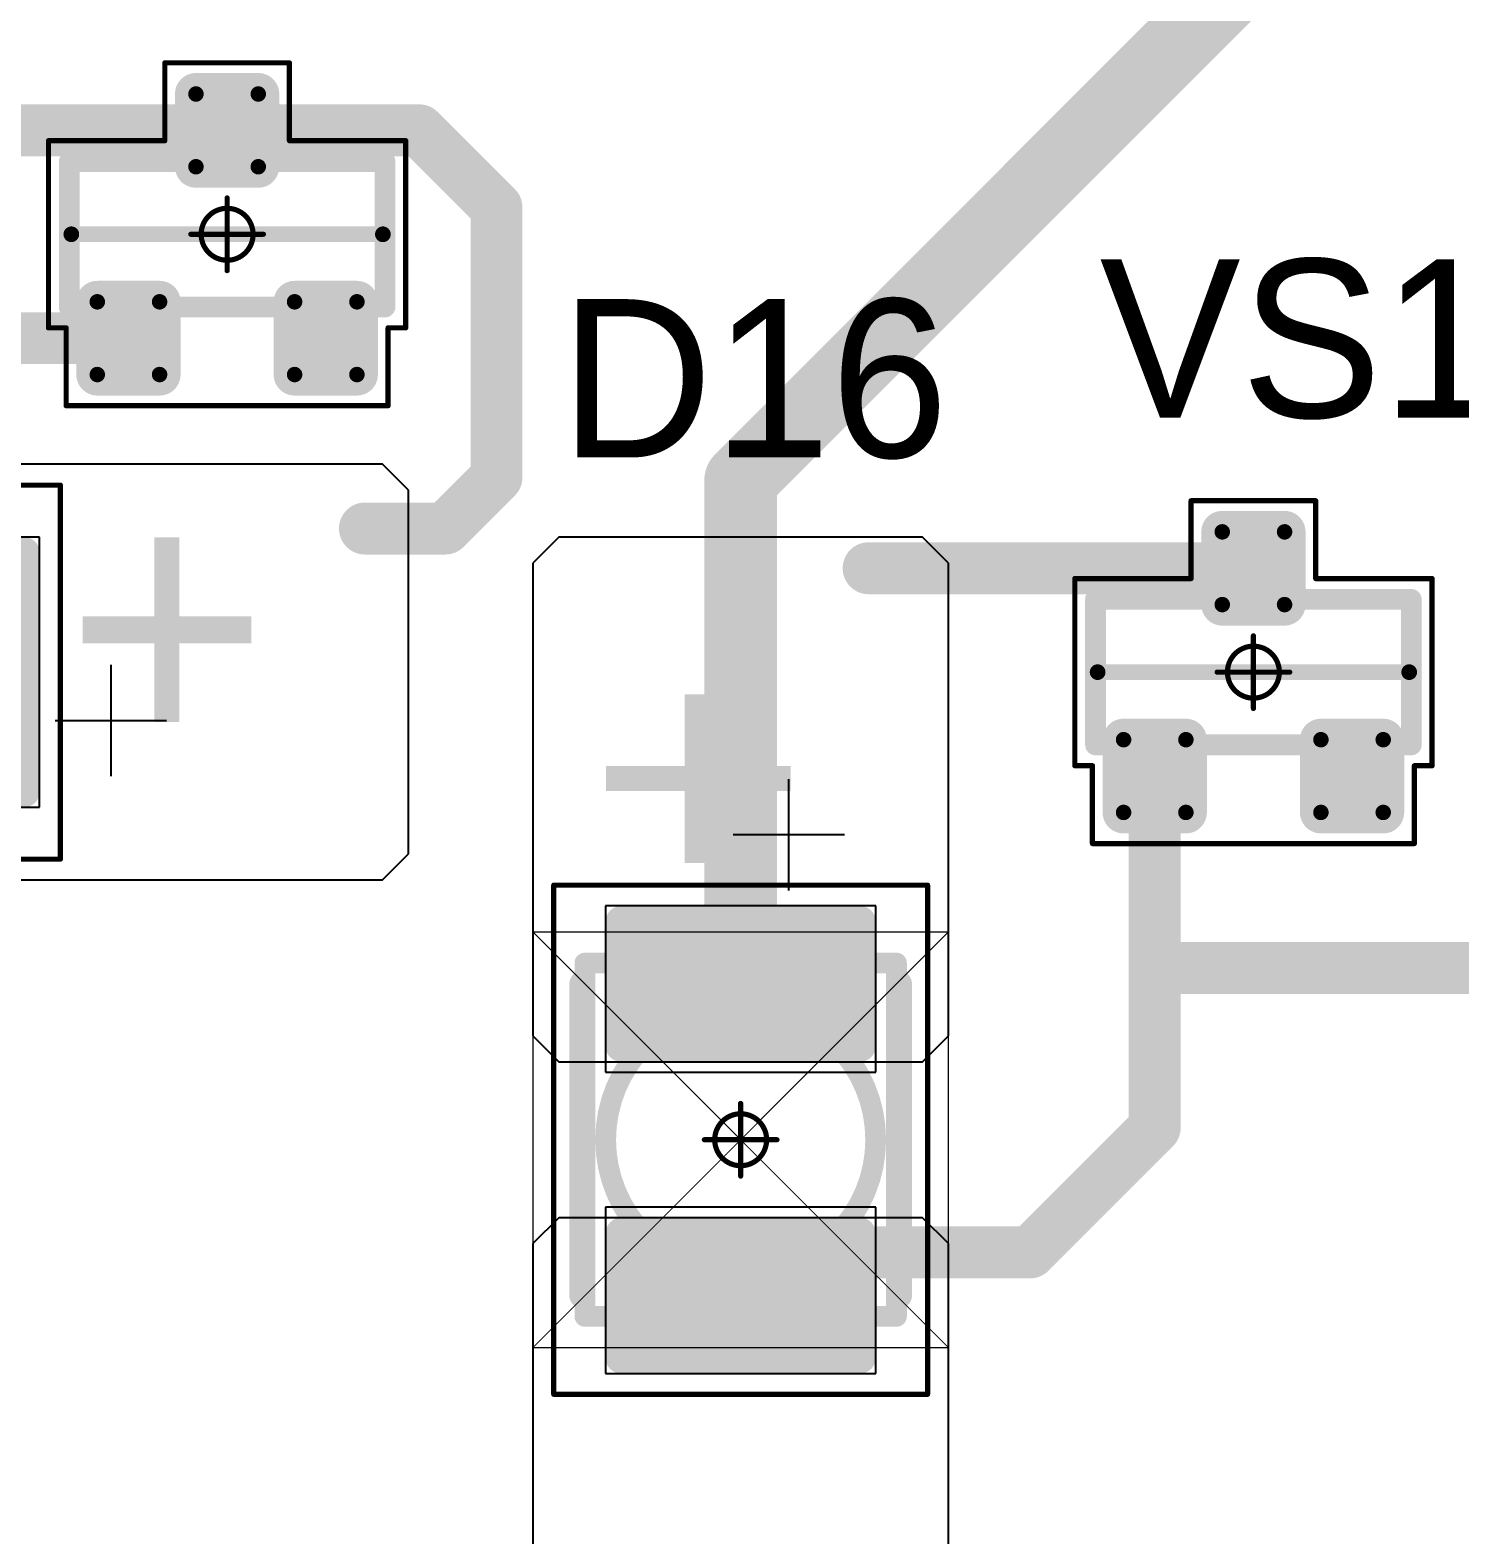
# Model space of a CAD drawing. Header units: millimetres. Extents: x 0 to 775, y 25 to 939.
# Drawn here: x 63.99 to 77.76, y 44.6 to 59.08 of the extents above; entities that cross this region are included whole.
import ezdxf

# ---------------------------------------------------------------- set-up
doc = ezdxf.new("R2010")
doc.units = ezdxf.units.MM
for name, color, linetype in [('Mechanical13', 56, 'Continuous'), ('Mechanical15', 56, 'Continuous'), ('Mechanical9', 56, 'Continuous'), ('TopLayer', 1, 'Continuous'), ('TopOverlay', 2, 'Continuous'), ('TopPaste', 8, 'Continuous'), ('TopSolder', 216, 'Continuous')]:
    doc.layers.add(name, color=color, linetype=linetype)

# ---------------------------------------------------------------- blocks, each defined once
blk = doc.blocks.new('SOT23_53')
at = {"layer": 'Mechanical13', "const_width": 0.2}
for points in [[(-0.7, 1.52), (0.7, 1.52)], [(-0.7, 1.52), (-0.7, -1.52)], [(0.7, 1.52), (0.7, -1.52)], [(-0.7, -1.52), (0.7, -1.52)]]:
    blk.add_lwpolyline(points, dxfattribs=at)
at = {"layer": 'Mechanical13', "const_width": 0.1}
for points in [[(-0.75, 1.52, 1), (-0.65, 1.52, 1)], [(-0.75, 1.52, 1), (-0.65, 1.52, 1)], [(0.65, 1.52, 1), (0.75, 1.52, 1)], [(0.65, 1.52, 1), (0.75, 1.52, 1)], [(-0.75, -1.52, 1), (-0.65, -1.52, 1)], [(-0.75, -1.52, 1), (-0.65, -1.52, 1)], [(0.65, -1.52, 1), (0.75, -1.52, 1)], [(0.65, -1.52, 1), (0.75, -1.52, 1)]]:
    blk.add_lwpolyline(points, format="xyb", close=True, dxfattribs=at)
at = {"layer": 'Mechanical15', "const_width": 0.05}
for points in [[(-0.9, 1.72), (-0.9, 1.55)], [(-0.9, 1.72), (0.9, 1.72)], [(0.9, 1.72), (0.9, 0.6)], [(-1.65, 1.55), (-1.65, -1.55)], [(-1.65, 1.55), (-0.9, 1.55)], [(0.9, 0.6), (1.65, 0.6)], [(1.65, 0.6), (1.65, -0.6)], [(0, 0.35), (0, -0.35)], [(-0.35, 0), (0.35, 0)], [(0.9, -0.6), (1.65, -0.6)], [(0.9, -0.6), (0.9, -1.72)], [(-1.65, -1.55), (-0.9, -1.55)], [(-0.9, -1.55), (-0.9, -1.72)], [(-0.9, -1.72), (0.9, -1.72)]]:
    blk.add_lwpolyline(points, dxfattribs=at)
at = {"layer": 'Mechanical15'}
for points, const_width in [([(-0.913, 1.72, 1), (-0.888, 1.72, 1)], 0.025), ([(-0.913, 1.72, 1), (-0.888, 1.72, 1)], 0.025), ([(0.888, 1.72, 1), (0.913, 1.72, 1)], 0.025), ([(0.888, 1.72, 1), (0.913, 1.72, 1)], 0.025), ([(-1.662, 1.55, 1), (-1.637, 1.55, 1)], 0.025), ([(-1.662, 1.55, 1), (-1.637, 1.55, 1)], 0.025), ([(-0.913, 1.55, 1), (-0.888, 1.55, 1)], 0.025), ([(-0.913, 1.55, 1), (-0.888, 1.55, 1)], 0.025), ([(0.888, 0.6, 1), (0.913, 0.6, 1)], 0.025), ([(0.888, 0.6, 1), (0.913, 0.6, 1)], 0.025), ([(1.637, 0.6, 1), (1.662, 0.6, 1)], 0.025), ([(1.637, 0.6, 1), (1.662, 0.6, 1)], 0.025), ([(-0.012, 0.35, 1), (0.012, 0.35, 1)], 0.025), ([(0.25, 0, 1), (-0.25, 0, 1)], 0.05), ([(-0.362, 0, 1), (-0.337, 0, 1)], 0.025), ([(-0.262, 0, 1), (-0.238, 0, 1)], 0.025), ([(0.238, 0, 1), (0.262, 0, 1)], 0.025), ([(0.337, 0, 1), (0.362, 0, 1)], 0.025), ([(-0.012, -0.35, 1), (0.012, -0.35, 1)], 0.025), ([(0.888, -0.6, 1), (0.913, -0.6, 1)], 0.025), ([(0.888, -0.6, 1), (0.913, -0.6, 1)], 0.025), ([(1.637, -0.6, 1), (1.662, -0.6, 1)], 0.025), ([(1.637, -0.6, 1), (1.662, -0.6, 1)], 0.025), ([(-1.662, -1.55, 1), (-1.637, -1.55, 1)], 0.025), ([(-1.662, -1.55, 1), (-1.637, -1.55, 1)], 0.025), ([(-0.913, -1.55, 1), (-0.888, -1.55, 1)], 0.025), ([(-0.913, -1.55, 1), (-0.888, -1.55, 1)], 0.025), ([(-0.913, -1.72, 1), (-0.888, -1.72, 1)], 0.025), ([(-0.913, -1.72, 1), (-0.888, -1.72, 1)], 0.025), ([(0.888, -1.72, 1), (0.913, -1.72, 1)], 0.025), ([(0.888, -1.72, 1), (0.913, -1.72, 1)], 0.025)]:
    blk.add_lwpolyline(points, format="xyb", close=True, dxfattribs=dict(at, const_width=const_width))
at = {"layer": 'TopLayer', "const_width": 0.1}
for points in [[(-1.4, 1.25, 1), (-1.3, 1.25, 1)], [(-0.7, 1.25, 1), (-0.6, 1.25, 1)], [(-1.4, 0.65, 1), (-1.3, 0.65, 1)], [(-0.7, 0.65, 1), (-0.6, 0.65, 1)], [(0.6, 0.3, 1), (0.7, 0.3, 1)], [(1.3, 0.3, 1), (1.4, 0.3, 1)], [(0.6, -0.3, 1), (0.7, -0.3, 1)], [(1.3, -0.3, 1), (1.4, -0.3, 1)], [(-1.4, -0.65, 1), (-1.3, -0.65, 1)], [(-0.7, -0.65, 1), (-0.6, -0.65, 1)], [(-1.4, -1.25, 1), (-1.3, -1.25, 1)], [(-0.7, -1.25, 1), (-0.6, -1.25, 1)]]:
    blk.add_lwpolyline(points, format="xyb", close=True, dxfattribs=at)
at = {"layer": 'TopLayer'}
for points in [[(-1.35, 1.35), (-1.35, 0.55), (-0.65, 1.35), (-0.65, 0.55)], [(-1.45, 1.25), (-1.45, 0.65), (-0.55, 1.25), (-0.55, 0.65)], [(0.55, 0.3), (0.55, -0.3), (1.45, 0.3), (1.45, -0.3)], [(0.65, 0.4), (0.65, -0.4), (1.35, 0.4), (1.35, -0.4)], [(-1.35, -0.55), (-1.35, -1.35), (-0.65, -0.55), (-0.65, -1.35)], [(-1.45, -0.65), (-1.45, -1.25), (-0.55, -0.65), (-0.55, -1.25)]]:
    blk.add_solid(points, dxfattribs=at)
at = {"layer": 'TopOverlay', "const_width": 0.15}
blk.add_lwpolyline([(0, 1.5), (0, -1.5)], dxfattribs=at)
at = {"layer": 'TopOverlay', "const_width": 0.075}
for points in [[(-0.038, 1.5, 1), (0.038, 1.5, 1)], [(-0.038, -1.5, 1), (0.038, -1.5, 1)]]:
    blk.add_lwpolyline(points, format="xyb", close=True, dxfattribs=at)
at = {"layer": 'TopPaste', "const_width": 0.075}
for points in [[(-1.387, 1.25, 1), (-1.313, 1.25, 1)], [(-0.687, 1.25, 1), (-0.613, 1.25, 1)], [(-1.387, 0.65, 1), (-1.313, 0.65, 1)], [(-0.687, 0.65, 1), (-0.613, 0.65, 1)], [(0.613, 0.3, 1), (0.687, 0.3, 1)], [(1.313, 0.3, 1), (1.387, 0.3, 1)], [(0.613, -0.3, 1), (0.687, -0.3, 1)], [(1.313, -0.3, 1), (1.387, -0.3, 1)], [(-1.387, -0.65, 1), (-1.313, -0.65, 1)], [(-0.687, -0.65, 1), (-0.613, -0.65, 1)], [(-1.387, -1.25, 1), (-1.313, -1.25, 1)], [(-0.687, -1.25, 1), (-0.613, -1.25, 1)]]:
    blk.add_lwpolyline(points, format="xyb", close=True, dxfattribs=at)
at = {"layer": 'TopPaste'}
for points in [[(-1.35, 1.325), (-1.35, 0.575), (-0.65, 1.325), (-0.65, 0.575)], [(-1.425, 1.25), (-1.425, 0.65), (-0.575, 1.25), (-0.575, 0.65)], [(0.575, 0.3), (0.575, -0.3), (1.425, 0.3), (1.425, -0.3)], [(0.65, 0.375), (0.65, -0.375), (1.35, 0.375), (1.35, -0.375)], [(-1.35, -0.575), (-1.35, -1.325), (-0.65, -0.575), (-0.65, -1.325)], [(-1.425, -0.65), (-1.425, -1.25), (-0.575, -0.65), (-0.575, -1.25)]]:
    blk.add_solid(points, dxfattribs=at)
at = {"layer": 'TopSolder', "const_width": 0.202}
for points in [[(-1.451, 1.25, 1), (-1.249, 1.25, 1)], [(-0.751, 1.25, 1), (-0.549, 1.25, 1)], [(-1.451, 0.65, 1), (-1.249, 0.65, 1)], [(-0.751, 0.65, 1), (-0.549, 0.65, 1)], [(0.549, 0.3, 1), (0.751, 0.3, 1)], [(1.249, 0.3, 1), (1.451, 0.3, 1)], [(0.549, -0.3, 1), (0.751, -0.3, 1)], [(1.249, -0.3, 1), (1.451, -0.3, 1)], [(-1.451, -0.65, 1), (-1.249, -0.65, 1)], [(-0.751, -0.65, 1), (-0.549, -0.65, 1)], [(-1.451, -1.25, 1), (-1.249, -1.25, 1)], [(-0.751, -1.25, 1), (-0.549, -1.25, 1)]]:
    blk.add_lwpolyline(points, format="xyb", close=True, dxfattribs=at)
at = {"layer": 'TopSolder'}
for points in [[(-1.35, 1.452), (-1.35, 0.448), (-0.65, 1.452), (-0.65, 0.448)], [(-1.552, 1.25), (-1.552, 0.65), (-0.448, 1.25), (-0.448, 0.65)], [(0.65, 0.502), (0.65, -0.502), (1.35, 0.502), (1.35, -0.502)], [(0.448, 0.3), (0.448, -0.3), (1.552, 0.3), (1.552, -0.3)], [(-1.35, -0.448), (-1.35, -1.452), (-0.65, -0.448), (-0.65, -1.452)], [(-1.552, -0.65), (-1.552, -1.25), (-0.448, -0.65), (-0.448, -1.25)]]:
    blk.add_solid(points, dxfattribs=at)
blk = doc.blocks.new('SOT23_54')
at = {"layer": 'Mechanical13', "const_width": 0.2}
for points in [[(-0.7, 1.52), (0.7, 1.52)], [(-0.7, 1.52), (-0.7, -1.52)], [(0.7, 1.52), (0.7, -1.52)], [(-0.7, -1.52), (0.7, -1.52)]]:
    blk.add_lwpolyline(points, dxfattribs=at)
at = {"layer": 'Mechanical13', "const_width": 0.1}
for points in [[(-0.75, 1.52, 1), (-0.65, 1.52, 1)], [(-0.75, 1.52, 1), (-0.65, 1.52, 1)], [(0.65, 1.52, 1), (0.75, 1.52, 1)], [(0.65, 1.52, 1), (0.75, 1.52, 1)], [(-0.75, -1.52, 1), (-0.65, -1.52, 1)], [(-0.75, -1.52, 1), (-0.65, -1.52, 1)], [(0.65, -1.52, 1), (0.75, -1.52, 1)], [(0.65, -1.52, 1), (0.75, -1.52, 1)]]:
    blk.add_lwpolyline(points, format="xyb", close=True, dxfattribs=at)
at = {"layer": 'Mechanical15', "const_width": 0.05}
for points in [[(-0.9, 1.72), (-0.9, 1.55)], [(-0.9, 1.72), (0.9, 1.72)], [(0.9, 1.72), (0.9, 0.6)], [(-1.65, 1.55), (-1.65, -1.55)], [(-1.65, 1.55), (-0.9, 1.55)], [(0.9, 0.6), (1.65, 0.6)], [(1.65, 0.6), (1.65, -0.6)], [(0, 0.35), (0, -0.35)], [(-0.35, 0), (0.35, 0)], [(0.9, -0.6), (1.65, -0.6)], [(0.9, -0.6), (0.9, -1.72)], [(-1.65, -1.55), (-0.9, -1.55)], [(-0.9, -1.55), (-0.9, -1.72)], [(-0.9, -1.72), (0.9, -1.72)]]:
    blk.add_lwpolyline(points, dxfattribs=at)
at = {"layer": 'Mechanical15'}
for points, const_width in [([(-0.913, 1.72, 1), (-0.888, 1.72, 1)], 0.025), ([(-0.913, 1.72, 1), (-0.888, 1.72, 1)], 0.025), ([(0.888, 1.72, 1), (0.913, 1.72, 1)], 0.025), ([(0.888, 1.72, 1), (0.913, 1.72, 1)], 0.025), ([(-1.662, 1.55, 1), (-1.637, 1.55, 1)], 0.025), ([(-1.662, 1.55, 1), (-1.637, 1.55, 1)], 0.025), ([(-0.913, 1.55, 1), (-0.888, 1.55, 1)], 0.025), ([(-0.913, 1.55, 1), (-0.888, 1.55, 1)], 0.025), ([(0.888, 0.6, 1), (0.913, 0.6, 1)], 0.025), ([(0.888, 0.6, 1), (0.913, 0.6, 1)], 0.025), ([(1.637, 0.6, 1), (1.662, 0.6, 1)], 0.025), ([(1.637, 0.6, 1), (1.662, 0.6, 1)], 0.025), ([(-0.012, 0.35, 1), (0.012, 0.35, 1)], 0.025), ([(0.25, 0, 1), (-0.25, 0, 1)], 0.05), ([(-0.362, 0, 1), (-0.337, 0, 1)], 0.025), ([(-0.262, 0, 1), (-0.238, 0, 1)], 0.025), ([(0.238, 0, 1), (0.262, 0, 1)], 0.025), ([(0.337, 0, 1), (0.362, 0, 1)], 0.025), ([(-0.012, -0.35, 1), (0.012, -0.35, 1)], 0.025), ([(0.888, -0.6, 1), (0.913, -0.6, 1)], 0.025), ([(0.888, -0.6, 1), (0.913, -0.6, 1)], 0.025), ([(1.637, -0.6, 1), (1.662, -0.6, 1)], 0.025), ([(1.637, -0.6, 1), (1.662, -0.6, 1)], 0.025), ([(-1.662, -1.55, 1), (-1.637, -1.55, 1)], 0.025), ([(-1.662, -1.55, 1), (-1.637, -1.55, 1)], 0.025), ([(-0.913, -1.55, 1), (-0.888, -1.55, 1)], 0.025), ([(-0.913, -1.55, 1), (-0.888, -1.55, 1)], 0.025), ([(-0.913, -1.72, 1), (-0.888, -1.72, 1)], 0.025), ([(-0.913, -1.72, 1), (-0.888, -1.72, 1)], 0.025), ([(0.888, -1.72, 1), (0.913, -1.72, 1)], 0.025), ([(0.888, -1.72, 1), (0.913, -1.72, 1)], 0.025)]:
    blk.add_lwpolyline(points, format="xyb", close=True, dxfattribs=dict(at, const_width=const_width))
at = {"layer": 'TopLayer', "const_width": 0.1}
for points in [[(-1.4, 1.25, 1), (-1.3, 1.25, 1)], [(-0.7, 1.25, 1), (-0.6, 1.25, 1)], [(-1.4, 0.65, 1), (-1.3, 0.65, 1)], [(-0.7, 0.65, 1), (-0.6, 0.65, 1)], [(0.6, 0.3, 1), (0.7, 0.3, 1)], [(1.3, 0.3, 1), (1.4, 0.3, 1)], [(0.6, -0.3, 1), (0.7, -0.3, 1)], [(1.3, -0.3, 1), (1.4, -0.3, 1)], [(-1.4, -0.65, 1), (-1.3, -0.65, 1)], [(-0.7, -0.65, 1), (-0.6, -0.65, 1)], [(-1.4, -1.25, 1), (-1.3, -1.25, 1)], [(-0.7, -1.25, 1), (-0.6, -1.25, 1)]]:
    blk.add_lwpolyline(points, format="xyb", close=True, dxfattribs=at)
at = {"layer": 'TopLayer'}
for points in [[(-1.35, 1.35), (-1.35, 0.55), (-0.65, 1.35), (-0.65, 0.55)], [(-1.45, 1.25), (-1.45, 0.65), (-0.55, 1.25), (-0.55, 0.65)], [(0.55, 0.3), (0.55, -0.3), (1.45, 0.3), (1.45, -0.3)], [(0.65, 0.4), (0.65, -0.4), (1.35, 0.4), (1.35, -0.4)], [(-1.35, -0.55), (-1.35, -1.35), (-0.65, -0.55), (-0.65, -1.35)], [(-1.45, -0.65), (-1.45, -1.25), (-0.55, -0.65), (-0.55, -1.25)]]:
    blk.add_solid(points, dxfattribs=at)
at = {"layer": 'TopOverlay', "const_width": 0.15}
blk.add_lwpolyline([(0, 1.5), (0, -1.5)], dxfattribs=at)
at = {"layer": 'TopOverlay', "const_width": 0.075}
for points in [[(-0.038, 1.5, 1), (0.038, 1.5, 1)], [(-0.038, -1.5, 1), (0.038, -1.5, 1)]]:
    blk.add_lwpolyline(points, format="xyb", close=True, dxfattribs=at)
at = {"layer": 'TopPaste', "const_width": 0.075}
for points in [[(-1.387, 1.25, 1), (-1.313, 1.25, 1)], [(-0.687, 1.25, 1), (-0.613, 1.25, 1)], [(-1.387, 0.65, 1), (-1.313, 0.65, 1)], [(-0.687, 0.65, 1), (-0.613, 0.65, 1)], [(0.613, 0.3, 1), (0.687, 0.3, 1)], [(1.313, 0.3, 1), (1.387, 0.3, 1)], [(0.613, -0.3, 1), (0.687, -0.3, 1)], [(1.313, -0.3, 1), (1.387, -0.3, 1)], [(-1.387, -0.65, 1), (-1.313, -0.65, 1)], [(-0.687, -0.65, 1), (-0.613, -0.65, 1)], [(-1.387, -1.25, 1), (-1.313, -1.25, 1)], [(-0.687, -1.25, 1), (-0.613, -1.25, 1)]]:
    blk.add_lwpolyline(points, format="xyb", close=True, dxfattribs=at)
at = {"layer": 'TopPaste'}
for points in [[(-1.35, 1.325), (-1.35, 0.575), (-0.65, 1.325), (-0.65, 0.575)], [(-1.425, 1.25), (-1.425, 0.65), (-0.575, 1.25), (-0.575, 0.65)], [(0.575, 0.3), (0.575, -0.3), (1.425, 0.3), (1.425, -0.3)], [(0.65, 0.375), (0.65, -0.375), (1.35, 0.375), (1.35, -0.375)], [(-1.35, -0.575), (-1.35, -1.325), (-0.65, -0.575), (-0.65, -1.325)], [(-1.425, -0.65), (-1.425, -1.25), (-0.575, -0.65), (-0.575, -1.25)]]:
    blk.add_solid(points, dxfattribs=at)
at = {"layer": 'TopSolder', "const_width": 0.202}
for points in [[(-1.451, 1.25, 1), (-1.249, 1.25, 1)], [(-0.751, 1.25, 1), (-0.549, 1.25, 1)], [(-1.451, 0.65, 1), (-1.249, 0.65, 1)], [(-0.751, 0.65, 1), (-0.549, 0.65, 1)], [(0.549, 0.3, 1), (0.751, 0.3, 1)], [(1.249, 0.3, 1), (1.451, 0.3, 1)], [(0.549, -0.3, 1), (0.751, -0.3, 1)], [(1.249, -0.3, 1), (1.451, -0.3, 1)], [(-1.451, -0.65, 1), (-1.249, -0.65, 1)], [(-0.751, -0.65, 1), (-0.549, -0.65, 1)], [(-1.451, -1.25, 1), (-1.249, -1.25, 1)], [(-0.751, -1.25, 1), (-0.549, -1.25, 1)]]:
    blk.add_lwpolyline(points, format="xyb", close=True, dxfattribs=at)
at = {"layer": 'TopSolder'}
for points in [[(-1.35, 1.452), (-1.35, 0.448), (-0.65, 1.452), (-0.65, 0.448)], [(-1.552, 1.25), (-1.552, 0.65), (-0.448, 1.25), (-0.448, 0.65)], [(0.65, 0.502), (0.65, -0.502), (1.35, 0.502), (1.35, -0.502)], [(0.448, 0.3), (0.448, -0.3), (1.552, 0.3), (1.552, -0.3)], [(-1.35, -0.448), (-1.35, -1.452), (-0.65, -0.448), (-0.65, -1.452)], [(-1.552, -0.65), (-1.552, -1.25), (-0.448, -0.65), (-0.448, -1.25)]]:
    blk.add_solid(points, dxfattribs=at)
blk = doc.blocks.new('T66G_146')
at = {"layer": 'Mechanical13'}
for p, q in [((2.936, 0.071), (2.936, -1)), ((2.4, -0.464), (3.471, -0.464))]:
    blk.add_line(p, q, dxfattribs=at)
at = {"layer": 'Mechanical13', "const_width": 0.2}
for points in [[(-1.7, 1.5), (-1.7, -1.5)], [(-1.7, 1.5), (1.7, 1.5)], [(1.7, 1.5), (1.7, -1.5)], [(-1.7, -1.5), (1.7, -1.5)]]:
    blk.add_lwpolyline(points, dxfattribs=at)
at = {"layer": 'Mechanical13'}
for points, const_width in [([(-1.75, 1.5, 1), (-1.65, 1.5, 1)], 0.1), ([(-1.75, 1.5, 1), (-1.65, 1.5, 1)], 0.1), ([(1.65, 1.5, 1), (1.75, 1.5, 1)], 0.1), ([(1.65, 1.5, 1), (1.75, 1.5, 1)], 0.1), ([(1.3, 0, 1), (-1.3, 0, 1)], 0.2), ([(-1.35, 0, 1), (-1.25, 0, 1)], 0.1), ([(1.25, 0, 1), (1.35, 0, 1)], 0.1), ([(-1.75, -1.5, 1), (-1.65, -1.5, 1)], 0.1), ([(-1.75, -1.5, 1), (-1.65, -1.5, 1)], 0.1), ([(1.65, -1.5, 1), (1.75, -1.5, 1)], 0.1), ([(1.65, -1.5, 1), (1.75, -1.5, 1)], 0.1)]:
    blk.add_lwpolyline(points, format="xyb", close=True, dxfattribs=dict(at, const_width=const_width))
at = {"layer": 'Mechanical15', "const_width": 0.05}
for points in [[(-2.45, 1.8), (2.45, 1.8)], [(-2.45, 1.8), (-2.45, -1.8)], [(2.45, 1.8), (2.45, -1.8)], [(0, 0.35), (0, -0.35)], [(-0.35, 0), (0.35, 0)], [(-2.45, -1.8), (2.45, -1.8)]]:
    blk.add_lwpolyline(points, dxfattribs=at)
at = {"layer": 'Mechanical15'}
for points, const_width in [([(-2.462, 1.8, 1), (-2.438, 1.8, 1)], 0.025), ([(-2.462, 1.8, 1), (-2.438, 1.8, 1)], 0.025), ([(2.438, 1.8, 1), (2.462, 1.8, 1)], 0.025), ([(2.438, 1.8, 1), (2.462, 1.8, 1)], 0.025), ([(-0.012, 0.35, 1), (0.012, 0.35, 1)], 0.025), ([(0.25, 0, 1), (-0.25, 0, 1)], 0.05), ([(-0.362, 0, 1), (-0.337, 0, 1)], 0.025), ([(-0.262, 0, 1), (-0.238, 0, 1)], 0.025), ([(0.238, 0, 1), (0.262, 0, 1)], 0.025), ([(0.337, 0, 1), (0.362, 0, 1)], 0.025), ([(-0.012, -0.35, 1), (0.012, -0.35, 1)], 0.025), ([(-2.462, -1.8, 1), (-2.438, -1.8, 1)], 0.025), ([(-2.462, -1.8, 1), (-2.438, -1.8, 1)], 0.025), ([(2.438, -1.8, 1), (2.462, -1.8, 1)], 0.025), ([(2.438, -1.8, 1), (2.462, -1.8, 1)], 0.025)]:
    blk.add_lwpolyline(points, format="xyb", close=True, dxfattribs=dict(at, const_width=const_width))
at = {"layer": 'TopLayer'}
for p, q in [((-5.55, 2), (-5.8, 1.75)), ((-1, 2), (-5.55, 2)), ((-0.75, 1.75), (-1, 2)), ((1, 2), (0.75, 1.75)), ((5.55, 2), (1, 2)), ((5.8, 1.75), (5.55, 2)), ((-5.8, 1.75), (-5.8, -1.75)), ((-0.75, -1.75), (-0.75, 1.75)), ((0.75, 1.75), (0.75, -1.75)), ((5.8, -1.75), (5.8, 1.75)), ((-5.8, -1.75), (-5.55, -2)), ((-1, -2), (-0.75, -1.75)), ((0.75, -1.75), (1, -2)), ((5.55, -2), (5.8, -1.75)), ((-5.55, -2), (-1, -2)), ((1, -2), (5.55, -2))]:
    blk.add_line(p, q, dxfattribs=at)
at = {"layer": 'TopLayer', "const_width": 0.15}
for points in [[(-2.175, 1.15, 1), (-2.025, 1.15, 1)], [(-0.975, 1.15, 1), (-0.825, 1.15, 1)], [(0.825, 1.15, 1), (0.975, 1.15, 1)], [(2.025, 1.15, 1), (2.175, 1.15, 1)], [(-2.175, -1.15, 1), (-2.025, -1.15, 1)], [(-0.975, -1.15, 1), (-0.825, -1.15, 1)], [(0.825, -1.15, 1), (0.975, -1.15, 1)], [(2.025, -1.15, 1), (2.175, -1.15, 1)]]:
    blk.add_lwpolyline(points, format="xyb", close=True, dxfattribs=at)
at = {"layer": 'TopLayer'}
for points in [[(-0.9, 1.3), (-2.1, 1.3), (-0.9, -1.3), (-2.1, -1.3)], [(2.1, 1.3), (0.9, 1.3), (2.1, -1.3), (0.9, -1.3)], [(-0.75, 1.15), (-2.25, 1.15), (-0.75, -1.15), (-2.25, -1.15)], [(2.25, 1.15), (0.75, 1.15), (2.25, -1.15), (0.75, -1.15)]]:
    blk.add_solid(points, dxfattribs=at)
at = {"layer": 'TopOverlay', "const_width": 0.25}
for points in [[(-1.5, 1.525), (1.5, 1.525)], [(-1.5, -1.525), (1.5, -1.525)]]:
    blk.add_lwpolyline(points, dxfattribs=at)
at = {"layer": 'TopOverlay', "const_width": 0.125}
for points in [[(-1.562, 1.525, 1), (-1.438, 1.525, 1)], [(1.438, 1.525, 1), (1.562, 1.525, 1)], [(-1.562, -1.525, 1), (-1.438, -1.525, 1)], [(1.438, -1.525, 1), (1.562, -1.525, 1)]]:
    blk.add_lwpolyline(points, format="xyb", close=True, dxfattribs=at)
at = {"layer": 'TopPaste', "const_width": 0.125}
for points in [[(-2.163, 1.15, 1), (-2.038, 1.15, 1)], [(-0.963, 1.15, 1), (-0.838, 1.15, 1)], [(0.838, 1.15, 1), (0.963, 1.15, 1)], [(2.038, 1.15, 1), (2.163, 1.15, 1)], [(-2.163, -1.15, 1), (-2.038, -1.15, 1)], [(-0.963, -1.15, 1), (-0.838, -1.15, 1)], [(0.838, -1.15, 1), (0.963, -1.15, 1)], [(2.038, -1.15, 1), (2.163, -1.15, 1)]]:
    blk.add_lwpolyline(points, format="xyb", close=True, dxfattribs=at)
at = {"layer": 'TopPaste'}
for points in [[(-0.9, 1.275), (-2.1, 1.275), (-0.9, -1.275), (-2.1, -1.275)], [(2.1, 1.275), (0.9, 1.275), (2.1, -1.275), (0.9, -1.275)], [(-0.775, 1.15), (-2.225, 1.15), (-0.775, -1.15), (-2.225, -1.15)], [(2.225, 1.15), (0.775, 1.15), (2.225, -1.15), (0.775, -1.15)]]:
    blk.add_solid(points, dxfattribs=at)
at = {"layer": 'TopSolder'}
for p, q in [((-2.25, 1.3), (-2.25, -1.3)), ((-0.65, 1.3), (-2.25, 1.3)), ((-0.65, -1.3), (-0.65, 1.3)), ((0.65, 1.3), (0.65, -1.3)), ((2.25, 1.3), (0.65, 1.3)), ((2.25, -1.3), (2.25, 1.3)), ((-2.25, -1.3), (-0.65, -1.3)), ((0.65, -1.3), (2.25, -1.3))]:
    blk.add_line(p, q, dxfattribs=at)
at = {"layer": 'TopOverlay'}
blk.add_text('+', height=2.5, dxfattribs=at).set_placement((2.5, -0.8))
blk = doc.blocks.new('T66G_147')
at = {"layer": 'Mechanical13'}
for p, q in [((2.936, 0.071), (2.936, -1)), ((2.4, -0.464), (3.471, -0.464))]:
    blk.add_line(p, q, dxfattribs=at)
at = {"layer": 'Mechanical13', "const_width": 0.2}
for points in [[(-1.7, -1.5), (-1.7, 1.5)], [(-1.7, 1.5), (1.7, 1.5)], [(1.7, -1.5), (1.7, 1.5)], [(-1.7, -1.5), (1.7, -1.5)]]:
    blk.add_lwpolyline(points, dxfattribs=at)
at = {"layer": 'Mechanical13'}
for points, const_width in [([(-1.75, 1.5, 1), (-1.65, 1.5, 1)], 0.1), ([(-1.75, 1.5, 1), (-1.65, 1.5, 1)], 0.1), ([(1.65, 1.5, 1), (1.75, 1.5, 1)], 0.1), ([(1.65, 1.5, 1), (1.75, 1.5, 1)], 0.1), ([(1.3, 0, 1), (-1.3, 0, 1)], 0.2), ([(-1.35, 0, 1), (-1.25, 0, 1)], 0.1), ([(1.25, 0, 1), (1.35, 0, 1)], 0.1), ([(-1.75, -1.5, 1), (-1.65, -1.5, 1)], 0.1), ([(-1.75, -1.5, 1), (-1.65, -1.5, 1)], 0.1), ([(1.65, -1.5, 1), (1.75, -1.5, 1)], 0.1), ([(1.65, -1.5, 1), (1.75, -1.5, 1)], 0.1)]:
    blk.add_lwpolyline(points, format="xyb", close=True, dxfattribs=dict(at, const_width=const_width))
at = {"layer": 'Mechanical15', "const_width": 0.05}
for points in [[(-2.45, 1.8), (2.45, 1.8)], [(-2.45, -1.8), (-2.45, 1.8)], [(2.45, -1.8), (2.45, 1.8)], [(0, -0.35), (0, 0.35)], [(-0.35, 0), (0.35, 0)], [(-2.45, -1.8), (2.45, -1.8)]]:
    blk.add_lwpolyline(points, dxfattribs=at)
at = {"layer": 'Mechanical15'}
for points, const_width in [([(-2.462, 1.8, 1), (-2.438, 1.8, 1)], 0.025), ([(-2.462, 1.8, 1), (-2.438, 1.8, 1)], 0.025), ([(2.438, 1.8, 1), (2.462, 1.8, 1)], 0.025), ([(2.438, 1.8, 1), (2.462, 1.8, 1)], 0.025), ([(-0.012, 0.35, 1), (0.012, 0.35, 1)], 0.025), ([(0.25, 0, 1), (-0.25, 0, 1)], 0.05), ([(-0.362, 0, 1), (-0.337, 0, 1)], 0.025), ([(-0.262, 0, 1), (-0.238, 0, 1)], 0.025), ([(0.238, 0, 1), (0.262, 0, 1)], 0.025), ([(0.337, 0, 1), (0.362, 0, 1)], 0.025), ([(-0.012, -0.35, 1), (0.012, -0.35, 1)], 0.025), ([(-2.462, -1.8, 1), (-2.438, -1.8, 1)], 0.025), ([(-2.462, -1.8, 1), (-2.438, -1.8, 1)], 0.025), ([(2.438, -1.8, 1), (2.462, -1.8, 1)], 0.025), ([(2.438, -1.8, 1), (2.462, -1.8, 1)], 0.025)]:
    blk.add_lwpolyline(points, format="xyb", close=True, dxfattribs=dict(at, const_width=const_width))
at = {"layer": 'TopLayer'}
for p, q in [((-5.55, 2), (-5.8, 1.75)), ((-1, 2), (-5.55, 2)), ((-0.75, 1.75), (-1, 2)), ((1, 2), (0.75, 1.75)), ((5.55, 2), (1, 2)), ((5.8, 1.75), (5.55, 2)), ((-5.8, 1.75), (-5.8, -1.75)), ((-0.75, -1.75), (-0.75, 1.75)), ((0.75, 1.75), (0.75, -1.75)), ((5.8, -1.75), (5.8, 1.75)), ((-5.8, -1.75), (-5.55, -2)), ((-1, -2), (-0.75, -1.75)), ((0.75, -1.75), (1, -2)), ((5.55, -2), (5.8, -1.75)), ((-5.55, -2), (-1, -2)), ((1, -2), (5.55, -2))]:
    blk.add_line(p, q, dxfattribs=at)
at = {"layer": 'TopLayer', "const_width": 0.15}
for points in [[(-2.175, 1.15, 1), (-2.025, 1.15, 1)], [(-0.975, 1.15, 1), (-0.825, 1.15, 1)], [(0.825, 1.15, 1), (0.975, 1.15, 1)], [(2.025, 1.15, 1), (2.175, 1.15, 1)], [(-2.175, -1.15, 1), (-2.025, -1.15, 1)], [(-0.975, -1.15, 1), (-0.825, -1.15, 1)], [(0.825, -1.15, 1), (0.975, -1.15, 1)], [(2.025, -1.15, 1), (2.175, -1.15, 1)]]:
    blk.add_lwpolyline(points, format="xyb", close=True, dxfattribs=at)
at = {"layer": 'TopLayer'}
for points in [[(-0.9, 1.3), (-2.1, 1.3), (-0.9, -1.3), (-2.1, -1.3)], [(2.1, 1.3), (0.9, 1.3), (2.1, -1.3), (0.9, -1.3)], [(-0.75, 1.15), (-2.25, 1.15), (-0.75, -1.15), (-2.25, -1.15)], [(2.25, 1.15), (0.75, 1.15), (2.25, -1.15), (0.75, -1.15)]]:
    blk.add_solid(points, dxfattribs=at)
at = {"layer": 'TopOverlay', "const_width": 0.25}
for points in [[(-1.5, 1.525), (1.5, 1.525)], [(-1.5, -1.525), (1.5, -1.525)]]:
    blk.add_lwpolyline(points, dxfattribs=at)
at = {"layer": 'TopOverlay', "const_width": 0.125}
for points in [[(-1.562, 1.525, 1), (-1.438, 1.525, 1)], [(1.438, 1.525, 1), (1.562, 1.525, 1)], [(-1.562, -1.525, 1), (-1.438, -1.525, 1)], [(1.438, -1.525, 1), (1.562, -1.525, 1)]]:
    blk.add_lwpolyline(points, format="xyb", close=True, dxfattribs=at)
at = {"layer": 'TopPaste', "const_width": 0.125}
for points in [[(-2.163, 1.15, 1), (-2.038, 1.15, 1)], [(-0.963, 1.15, 1), (-0.838, 1.15, 1)], [(0.838, 1.15, 1), (0.963, 1.15, 1)], [(2.038, 1.15, 1), (2.163, 1.15, 1)], [(-2.163, -1.15, 1), (-2.038, -1.15, 1)], [(-0.963, -1.15, 1), (-0.838, -1.15, 1)], [(0.838, -1.15, 1), (0.963, -1.15, 1)], [(2.038, -1.15, 1), (2.163, -1.15, 1)]]:
    blk.add_lwpolyline(points, format="xyb", close=True, dxfattribs=at)
at = {"layer": 'TopPaste'}
for points in [[(-0.9, 1.275), (-2.1, 1.275), (-0.9, -1.275), (-2.1, -1.275)], [(2.1, 1.275), (0.9, 1.275), (2.1, -1.275), (0.9, -1.275)], [(-0.775, 1.15), (-2.225, 1.15), (-0.775, -1.15), (-2.225, -1.15)], [(2.225, 1.15), (0.775, 1.15), (2.225, -1.15), (0.775, -1.15)]]:
    blk.add_solid(points, dxfattribs=at)
at = {"layer": 'TopSolder'}
for p, q in [((-2.25, 1.3), (-2.25, -1.3)), ((-0.65, 1.3), (-2.25, 1.3)), ((-0.65, -1.3), (-0.65, 1.3)), ((0.65, 1.3), (0.65, -1.3)), ((2.25, 1.3), (0.65, 1.3)), ((2.25, -1.3), (2.25, 1.3)), ((-2.25, -1.3), (-0.65, -1.3)), ((0.65, -1.3), (2.25, -1.3))]:
    blk.add_line(p, q, dxfattribs=at)
at = {"layer": 'TopOverlay'}
blk.add_text('+', height=2.5, dxfattribs=at).set_placement((2.5, -0.8))

msp = doc.modelspace()

# ---------------------------------------------------------------- linework, layer by layer
at = {"layer": 'Mechanical9'}
for points, const_width in [([(68.833, 50.4), (72.833, 50.4)], 0.0127), ([(68.833, 46.4), (68.833, 50.4)], 0.0127), ([(68.833, 46.4), (72.833, 50.4)], 0.01), ([(68.833, 50.4), (72.833, 46.4)], 0.01), ([(72.833, 46.4), (72.833, 50.4)], 0.0127), ([(68.833, 46.4), (72.833, 46.4)], 0.0127)]:
    msp.add_lwpolyline(points, dxfattribs=dict(at, const_width=const_width))
for points, const_width in [([(68.829, 50.4, 1), (68.836, 50.4, 1)], 0.00635), ([(68.829, 50.4, 1), (68.836, 50.4, 1)], 0.00635), ([(68.83, 50.4, 1), (68.835, 50.4, 1)], 0.005), ([(72.829, 50.4, 1), (72.836, 50.4, 1)], 0.00635), ([(72.829, 50.4, 1), (72.836, 50.4, 1)], 0.00635), ([(72.83, 50.4, 1), (72.835, 50.4, 1)], 0.005), ([(68.829, 46.4, 1), (68.836, 46.4, 1)], 0.00635), ([(68.829, 46.4, 1), (68.836, 46.4, 1)], 0.00635), ([(68.83, 46.4, 1), (68.835, 46.4, 1)], 0.005), ([(72.829, 46.4, 1), (72.836, 46.4, 1)], 0.00635), ([(72.829, 46.4, 1), (72.836, 46.4, 1)], 0.00635), ([(72.83, 46.4, 1), (72.835, 46.4, 1)], 0.005)]:
    msp.add_lwpolyline(points, format="xyb", close=True, dxfattribs=dict(at, const_width=const_width))
at = {"layer": 'TopLayer'}
for points, const_width in [([(70.833, 54.747), (84.074, 67.988)], 0.7), ([(61.469, 58.114), (65.888, 58.114)], 0.5), ([(65.888, 58.114), (67.739, 58.114)], 0.5), ([(67.739, 58.114), (68.482, 57.372)], 0.5), ([(68.482, 54.776), (68.482, 57.372)], 0.5), ([(61.236, 56.114), (64.938, 56.114)], 0.5), ([(70.833, 49.9), (70.833, 54.747)], 0.7), ([(67.988, 54.282), (68.482, 54.776)], 0.5), ([(67.215, 54.282), (67.988, 54.282)], 0.5), ([(72.065, 53.9), (75.77, 53.9)], 0.5), ([(74.82, 50.146), (74.82, 51.9)], 0.5), ([(74.82, 48.516), (74.82, 50.146)], 0.5), ([(74.82, 50.146), (74.912, 50.054)], 0.5), ([(74.912, 50.054), (79.187, 50.054)], 0.5), ([(73.62, 47.316), (74.82, 48.516)], 0.5), ([(70.833, 46.9), (71.249, 47.316)], 0.5), ([(71.249, 47.316), (73.62, 47.316)], 0.5)]:
    msp.add_lwpolyline(points, dxfattribs=dict(at, const_width=const_width))
for points, const_width in [([(65.763, 58.114, 1), (66.013, 58.114, 1)], 0.25), ([(65.763, 58.114, 1), (66.013, 58.114, 1)], 0.25), ([(67.614, 58.114, 1), (67.864, 58.114, 1)], 0.25), ([(67.614, 58.114, 1), (67.864, 58.114, 1)], 0.25), ([(68.357, 57.372, 1), (68.607, 57.372, 1)], 0.25), ([(68.357, 57.372, 1), (68.607, 57.372, 1)], 0.25), ([(64.813, 56.114, 1), (65.063, 56.114, 1)], 0.25), ([(70.658, 54.747, 1), (71.008, 54.747, 1)], 0.35), ([(70.658, 54.747, 1), (71.008, 54.747, 1)], 0.35), ([(68.357, 54.776, 1), (68.607, 54.776, 1)], 0.25), ([(68.357, 54.776, 1), (68.607, 54.776, 1)], 0.25), ([(67.09, 54.282, 1), (67.34, 54.282, 1)], 0.25), ([(67.863, 54.282, 1), (68.113, 54.282, 1)], 0.25), ([(67.863, 54.282, 1), (68.113, 54.282, 1)], 0.25), ([(71.94, 53.9, 1), (72.19, 53.9, 1)], 0.25), ([(75.645, 53.9, 1), (75.895, 53.9, 1)], 0.25), ([(74.695, 51.9, 1), (74.945, 51.9, 1)], 0.25), ([(74.695, 50.146, 1), (74.945, 50.146, 1)], 0.25), ([(74.695, 50.146, 1), (74.945, 50.146, 1)], 0.25), ([(74.695, 50.146, 1), (74.945, 50.146, 1)], 0.25), ([(74.787, 50.054, 1), (75.037, 50.054, 1)], 0.25), ([(74.787, 50.054, 1), (75.037, 50.054, 1)], 0.25), ([(70.658, 49.9, 1), (71.008, 49.9, 1)], 0.35), ([(74.695, 48.516, 1), (74.945, 48.516, 1)], 0.25), ([(74.695, 48.516, 1), (74.945, 48.516, 1)], 0.25), ([(71.124, 47.316, 1), (71.374, 47.316, 1)], 0.25), ([(71.124, 47.316, 1), (71.374, 47.316, 1)], 0.25), ([(73.495, 47.316, 1), (73.745, 47.316, 1)], 0.25), ([(73.495, 47.316, 1), (73.745, 47.316, 1)], 0.25), ([(70.708, 46.9, 1), (70.958, 46.9, 1)], 0.25)]:
    msp.add_lwpolyline(points, format="xyb", close=True, dxfattribs=dict(at, const_width=const_width))

# ---------------------------------------------------------------- block references
for name, p, rotation in [('SOT23_54', (65.888, 57.114), 90), ('T66G_147', (61.833, 52.9), 360), ('SOT23_53', (75.77, 52.9), 90), ('T66G_146', (70.833, 48.4), 90)]:
    msp.add_blockref(name, p, dxfattribs=dict(rotation=rotation))

# ---------------------------------------------------------------- texts
at = {"layer": 'TopOverlay'}
for s, p in [('VS16', (74.289, 55.35)), ('D16', (69.093, 54.966))]:
    msp.add_text(s, height=1.524, dxfattribs=at).set_placement(p)

doc.saveas('drawing.dxf')
